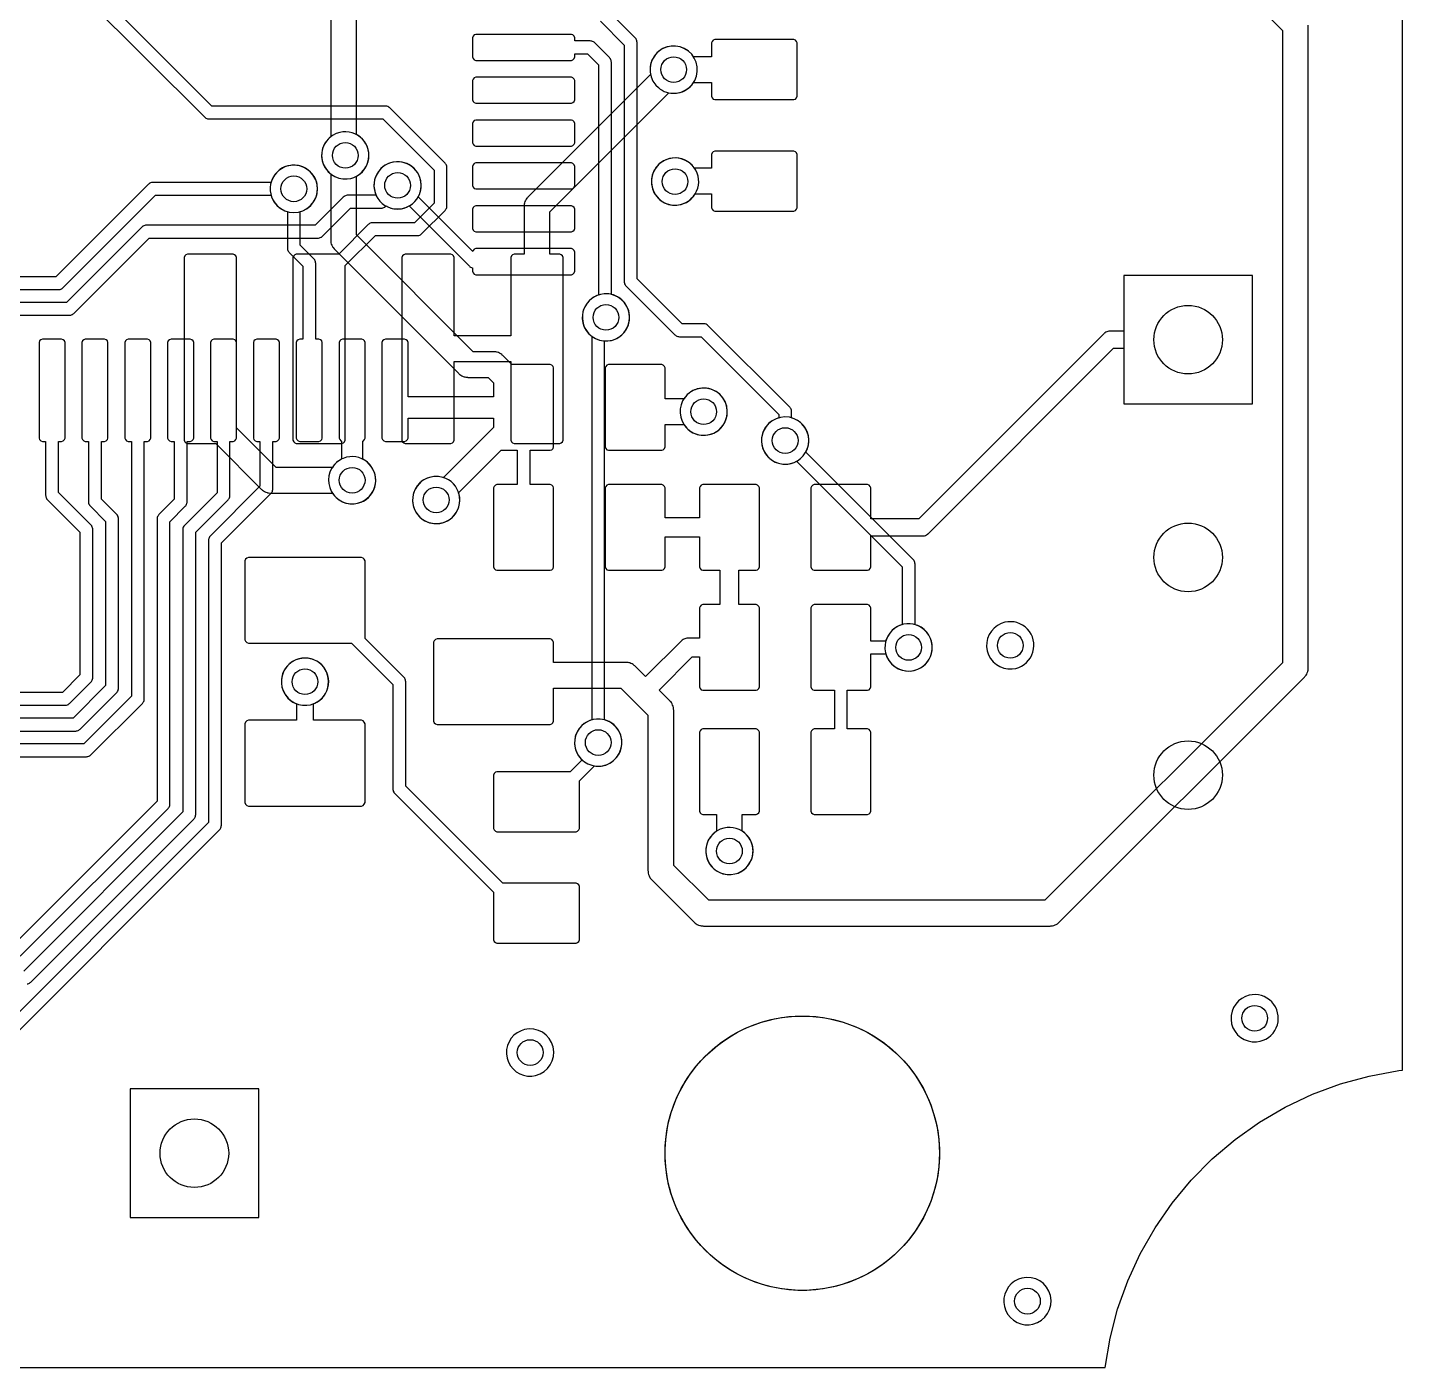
# Model space of a CAD drawing. Header units: millimetres. Extents: x 0 to 36.5, y 0 to 29.
# Drawn here: x 20.46 to 36.5, y 0 to 15.63 of the extents above; entities that cross this region are included whole.
import ezdxf

# ---------------------------------------------------------------- set-up
doc = ezdxf.new("R2010")
doc.units = ezdxf.units.MM

msp = doc.modelspace()

# ---------------------------------------------------------------- linework, layer by layer
at = {"layer": '16_copper'}
for points in [[(21.149, 15.967), (22.53, 14.587), (22.537, 14.581), (22.544, 14.576, 0.072358), (22.564, 14.567), (22.566, 14.567), (22.567, 14.567), (22.573, 14.566), (22.583, 14.565), (24.606, 14.565), (25.205, 13.966), (25.205, 13.581), (24.979, 13.355), (24.49, 13.355), (24.481, 13.354), (24.472, 13.353, 0.072358), (24.452, 13.345), (24.45, 13.343), (24.449, 13.343), (24.445, 13.339), (24.437, 13.333), (24.093, 12.989), (23.599, 12.989), (23.581, 12.981), (23.568, 12.968), (23.56, 12.95), (23.56, 10.818), (23.568, 10.8), (23.581, 10.786), (23.599, 10.779), (24.131, 10.779), (24.149, 10.786), (24.162, 10.8), (24.17, 10.818), (24.17, 12.854), (24.521, 13.205), (25.01, 13.205), (25.019, 13.206), (25.028, 13.207, 0.072358), (25.048, 13.215), (25.05, 13.217), (25.051, 13.217), (25.055, 13.221), (25.063, 13.227), (25.333, 13.497), (25.339, 13.504), (25.344, 13.511, 0.072358), (25.353, 13.531), (25.353, 13.533), (25.353, 13.535), (25.354, 13.54), (25.355, 13.55), (25.355, 13.997), (25.354, 14.006), (25.353, 14.015, 0.072358), (25.345, 14.035), (25.343, 14.037), (25.343, 14.038), (25.339, 14.042), (25.333, 14.05), (24.69, 14.693), (24.683, 14.698), (24.676, 14.704, 0.072358), (24.656, 14.713), (24.654, 14.713), (24.653, 14.713), (24.647, 14.714), (24.637, 14.715), (22.614, 14.715), (21.255, 16.074)], [(17.205, 12.575), (20.826, 12.575), (20.835, 12.576), (20.844, 12.577, 0.072358), (20.864, 12.585), (20.865, 12.587), (20.867, 12.587), (20.871, 12.591), (20.879, 12.597), (21.957, 13.675), (23.305, 13.675), (23.315, 13.644, 1), (23.825, 13.856), (23.805, 13.894, 0.612802), (23.315, 13.856), (23.305, 13.825), (21.926, 13.825), (21.917, 13.824), (21.908, 13.823, 0.072358), (21.888, 13.815), (21.886, 13.813), (21.885, 13.813), (21.881, 13.809), (21.873, 13.803), (20.795, 12.725), (17.174, 12.725)], [(17.33, 12.275), (20.95, 12.275), (20.959, 12.276), (20.968, 12.277, 0.072358), (20.988, 12.285), (20.99, 12.287), (20.991, 12.287), (20.995, 12.291), (21.003, 12.297), (21.881, 13.175), (23.85, 13.175), (23.859, 13.176), (23.868, 13.177, 0.072358), (23.888, 13.185), (23.89, 13.187), (23.891, 13.187), (23.895, 13.191), (23.903, 13.197), (24.231, 13.525), (24.59, 13.525), (24.599, 13.526), (24.608, 13.527, 0.072358), (24.628, 13.535), (24.63, 13.537), (24.631, 13.537), (24.635, 13.541), (24.643, 13.547), (24.646, 13.55), (24.674, 13.535), (24.716, 13.522, 1), (24.844, 14.058), (24.802, 14.065, 0.560027), (24.525, 13.684), (24.53, 13.675), (24.2, 13.675), (24.191, 13.674), (24.182, 13.673, 0.072358), (24.162, 13.665), (24.16, 13.663), (24.159, 13.663), (24.155, 13.659), (24.147, 13.653), (23.819, 13.325), (21.85, 13.325), (21.841, 13.324), (21.832, 13.323, 0.072358), (21.812, 13.315), (21.81, 13.313), (21.809, 13.313), (21.805, 13.309), (21.797, 13.303), (20.919, 12.425), (17.299, 12.425)]]:
    msp.add_lwpolyline(points, format="xyb", dxfattribs=at)
for points in [[(25.419, 10.786), (25.432, 10.8), (25.44, 10.818), (25.44, 11.734), (26.1, 11.734), (26.1, 10.818), (26.108, 10.8), (26.121, 10.786), (26.139, 10.779), (26.671, 10.779), (26.689, 10.786), (26.702, 10.8), (26.71, 10.818), (26.71, 12.95), (26.702, 12.968), (26.689, 12.981), (26.671, 12.989), (26.555, 12.989), (26.555, 13.483), (27.943, 14.871), (27.978, 14.865, 1), (28.022, 15.415), (27.978, 15.415, 0.414214), (27.725, 15.118), (27.731, 15.083), (26.299, 13.651), (26.294, 13.646), (26.289, 13.641, 0.10246), (26.261, 13.587), (26.26, 13.581), (26.257, 13.571), (26.256, 13.551), (26.255, 13.545), (26.255, 12.989), (26.139, 12.989), (26.121, 12.981), (26.108, 12.968), (26.1, 12.95), (26.1, 12.034), (25.44, 12.034), (25.44, 12.95), (25.432, 12.968), (25.419, 12.981), (25.401, 12.989), (24.869, 12.989), (24.851, 12.981), (24.838, 12.968), (24.83, 12.95), (24.83, 10.818), (24.838, 10.8), (24.851, 10.786), (24.869, 10.779), (25.401, 10.779)], [(24.234, 13.872, 1), (24.106, 14.408), (24.064, 14.395, 0.854084), (24.192, 13.865)], [(28.08, 13.566, 1), (27.951, 14.103), (27.91, 14.089, 0.854084), (28.037, 13.559)], [(24.314, 10.082, 1), (24.186, 10.618), (24.144, 10.605, 0.11836), (24.04, 10.529), (24.019, 10.5), (23.362, 10.5), (22.9, 10.962), (22.9, 12.95), (22.892, 12.968), (22.879, 12.981), (22.861, 12.989), (22.329, 12.989), (22.311, 12.981), (22.298, 12.968), (22.29, 12.95), (22.29, 10.818), (22.298, 10.8), (22.311, 10.786), (22.329, 10.779), (22.659, 10.779), (23.194, 10.244), (23.199, 10.239), (23.204, 10.234, 0.10246), (23.258, 10.206), (23.264, 10.205), (23.274, 10.202), (23.294, 10.201), (23.3, 10.2), (24.019, 10.2), (24.04, 10.171, 0.240081), (24.272, 10.075)], [(27.184, 7.022, 0.726543), (27.226, 7.545), (27.195, 7.555), (27.195, 11.975), (27.232, 11.975, 1), (27.188, 12.525), (27.146, 12.518, 0.612801), (27.031, 12.04), (27.045, 12.03), (27.045, 7.555), (27.014, 7.545, 0.854084), (27.142, 7.015)], [(28.414, 10.882, 1), (28.286, 11.418), (28.244, 11.405, 0.854084), (28.372, 10.875)], [(30.804, 8.132, 0.726543), (30.846, 8.655), (30.815, 8.665), (30.815, 9.373), (30.814, 9.382), (30.813, 9.391, 0.072358), (30.805, 9.411), (30.803, 9.413), (30.803, 9.414), (30.799, 9.418), (30.793, 9.426), (29.54, 10.679), (29.555, 10.708, 1), (29.045, 10.919), (29.032, 10.878, 0.612801), (29.406, 10.558), (29.434, 10.573), (30.665, 9.342), (30.665, 8.665), (30.634, 8.655, 0.854084), (30.762, 8.125)], [(25.294, 9.852, 1), (25.166, 10.388), (25.124, 10.375, 0.854084), (25.252, 9.845)], [(31.99, 8.156, 1), (31.861, 8.693), (31.82, 8.679, 0.854084), (31.947, 8.149)], [(23.764, 7.732, 1), (23.636, 8.268), (23.594, 8.255, 0.854084), (23.722, 7.725)], [(28.714, 5.757, 1), (28.586, 6.293), (28.544, 6.28, 0.854084), (28.672, 5.75)], [(34.84, 3.806, 1), (34.711, 4.343), (34.67, 4.329, 0.854084), (34.797, 3.799)], [(26.39, 3.406, 1), (26.261, 3.943), (26.22, 3.929, 0.854084), (26.347, 3.399)], [(32.19, 0.506, 1), (32.061, 1.043), (32.02, 1.029, 0.854084), (32.147, 0.499)]]:
    msp.add_lwpolyline(points, format="xyb", close=True, dxfattribs=at)
for points in [[(34.75, 12.74), (33.25, 12.74), (33.25, 11.24), (34.75, 11.24)], [(23.16, 3.25), (21.66, 3.25), (21.66, 1.75), (23.16, 1.75)]]:
    msp.add_lwpolyline(points, close=True, dxfattribs=at)
at = {"layer": '1_copper'}
for points in [[(24, 17.425), (24, 14.356), (23.991, 14.35, 0.461009), (23.991, 13.93), (24, 13.924), (24, 13.15), (24.001, 13.143), (24.001, 13.136, 0.102461), (24.019, 13.078), (24.022, 13.073), (24.027, 13.064), (24.04, 13.049), (24.044, 13.044), (25.494, 11.594), (25.499, 11.589), (25.504, 11.584, 0.10246), (25.558, 11.556), (25.564, 11.555), (25.574, 11.552), (25.594, 11.551), (25.6, 11.55), (25.838, 11.55), (25.9, 11.488), (25.9, 11.325), (24.902, 11.325), (24.902, 11.957), (24.895, 11.975), (24.881, 11.989), (24.862, 11.997), (24.638, 11.997), (24.619, 11.989), (24.605, 11.975), (24.598, 11.957), (24.598, 10.843), (24.605, 10.825), (24.619, 10.811), (24.638, 10.803), (24.862, 10.803), (24.881, 10.811), (24.895, 10.825), (24.902, 10.843), (24.902, 11.075), (25.9, 11.075), (25.9, 10.967), (25.315, 10.382), (25.294, 10.388, 1), (25.166, 9.852), (25.208, 9.845, 0.509527), (25.498, 10.184), (25.492, 10.205), (25.987, 10.7), (26.175, 10.7), (26.175, 10.3), (25.939, 10.3), (25.921, 10.293), (25.907, 10.279), (25.9, 10.261), (25.9, 9.339), (25.907, 9.321), (25.921, 9.307), (25.939, 9.3), (26.561, 9.3), (26.579, 9.307), (26.593, 9.321), (26.6, 9.339), (26.6, 10.261), (26.593, 10.279), (26.579, 10.293), (26.561, 10.3), (26.325, 10.3), (26.325, 10.7), (26.561, 10.7), (26.579, 10.707), (26.593, 10.721), (26.6, 10.739), (26.6, 11.661), (26.593, 11.679), (26.579, 11.693), (26.561, 11.7), (26.112, 11.7), (26.006, 11.806), (26.001, 11.811), (25.996, 11.816, 0.10246), (25.942, 11.844), (25.936, 11.845), (25.926, 11.848), (25.906, 11.849), (25.9, 11.85), (25.662, 11.85), (24.3, 13.212), (24.3, 13.898), (24.314, 13.905, 0.560026), (24.314, 14.375), (24.3, 14.382), (24.3, 17.425)], [(33.894, 16.804), (35.1, 15.598), (35.1, 8.222), (32.328, 5.45), (28.408, 5.45), (28, 5.858), (28, 7.67), (27.999, 7.677), (27.999, 7.684, 0.102461), (27.981, 7.742), (27.978, 7.747), (27.973, 7.756), (27.96, 7.771), (27.956, 7.776), (27.829, 7.903), (28.216, 8.29), (28.3, 8.29), (28.3, 7.939), (28.307, 7.921), (28.321, 7.907), (28.339, 7.9), (28.961, 7.9), (28.979, 7.907), (28.993, 7.921), (29, 7.939), (29, 8.861), (28.993, 8.879), (28.979, 8.893), (28.961, 8.9), (28.76, 8.9), (28.76, 9.3), (28.961, 9.3), (28.979, 9.307), (28.993, 9.321), (29, 9.339), (29, 10.261), (28.993, 10.279), (28.979, 10.293), (28.961, 10.3), (28.339, 10.3), (28.321, 10.293), (28.307, 10.279), (28.3, 10.261), (28.3, 9.91), (27.9, 9.91), (27.9, 10.261), (27.893, 10.279), (27.879, 10.293), (27.861, 10.3), (27.239, 10.3), (27.221, 10.293), (27.207, 10.279), (27.2, 10.261), (27.2, 9.339), (27.207, 9.321), (27.221, 9.307), (27.239, 9.3), (27.861, 9.3), (27.879, 9.307), (27.893, 9.321), (27.9, 9.339), (27.9, 9.69), (28.3, 9.69), (28.3, 9.339), (28.307, 9.321), (28.321, 9.307), (28.339, 9.3), (28.54, 9.3), (28.54, 8.9), (28.339, 8.9), (28.321, 8.893), (28.307, 8.879), (28.3, 8.861), (28.3, 8.51), (28.17, 8.51), (28.168, 8.51), (28.167, 8.51, 0.119821), (28.117, 8.496), (28.111, 8.492), (28.098, 8.483), (28.095, 8.48), (28.092, 8.478), (27.673, 8.059), (27.551, 8.181), (27.546, 8.186), (27.541, 8.191, 0.10246), (27.487, 8.219), (27.481, 8.22), (27.471, 8.223), (27.451, 8.224), (27.445, 8.225), (26.6, 8.225), (26.6, 8.46), (26.592, 8.478), (26.578, 8.492), (26.56, 8.5), (25.24, 8.5), (25.222, 8.492), (25.208, 8.478), (25.2, 8.46), (25.2, 7.54), (25.208, 7.522), (25.222, 7.508), (25.24, 7.5), (26.56, 7.5), (26.578, 7.508), (26.592, 7.522), (26.6, 7.54), (26.6, 7.925), (27.383, 7.925), (27.7, 7.608), (27.7, 5.796), (27.701, 5.789), (27.701, 5.782, 0.102461), (27.719, 5.723), (27.722, 5.719), (27.727, 5.709), (27.74, 5.694), (27.744, 5.69), (28.24, 5.194), (28.245, 5.189), (28.25, 5.184, 0.10246), (28.304, 5.156), (28.31, 5.155), (28.32, 5.152), (28.34, 5.151), (28.346, 5.15), (32.39, 5.15), (32.397, 5.151), (32.404, 5.151, 0.102461), (32.462, 5.169), (32.467, 5.172), (32.476, 5.177), (32.491, 5.19), (32.496, 5.194), (35.356, 8.054), (35.361, 8.059), (35.366, 8.064, 0.10246), (35.394, 8.118), (35.395, 8.124), (35.398, 8.134), (35.399, 8.154), (35.4, 8.16), (35.4, 15.66)], [(27.146, 15.704), (27.423, 15.427), (27.423, 12.669), (27.424, 12.66), (27.425, 12.651, 0.072358), (27.433, 12.631), (27.434, 12.63), (27.435, 12.628), (27.439, 12.624), (27.445, 12.616), (28.014, 12.047), (28.021, 12.041), (28.028, 12.036, 0.072358), (28.048, 12.027), (28.05, 12.027), (28.052, 12.027), (28.057, 12.026), (28.067, 12.025), (28.319, 12.025), (29.225, 11.119), (29.225, 11.078), (29.194, 11.068, 0.854084), (29.322, 10.538), (29.364, 10.545, 0.726543), (29.406, 11.068), (29.375, 11.078), (29.375, 11.15), (29.374, 11.159), (29.373, 11.168, 0.072358), (29.365, 11.188), (29.363, 11.19), (29.363, 11.191), (29.359, 11.195), (29.353, 11.203), (28.403, 12.153), (28.396, 12.159), (28.389, 12.164, 0.072358), (28.369, 12.173), (28.367, 12.173), (28.365, 12.173), (28.36, 12.174), (28.35, 12.175), (28.098, 12.175), (27.573, 12.7), (27.573, 15.458), (27.572, 15.467), (27.571, 15.476, 0.072358), (27.562, 15.496), (27.561, 15.498), (27.561, 15.499), (27.557, 15.503), (27.551, 15.511), (27.251, 15.811)], [(16.3, 7.125), (21.15, 7.125), (21.159, 7.126), (21.168, 7.127, 0.072358), (21.188, 7.135), (21.19, 7.137), (21.191, 7.137), (21.195, 7.141), (21.203, 7.147), (21.803, 7.747), (21.809, 7.754), (21.814, 7.761, 0.072358), (21.823, 7.781), (21.823, 7.783), (21.823, 7.785), (21.824, 7.79), (21.825, 7.8), (21.825, 10.803), (21.862, 10.803), (21.881, 10.811), (21.895, 10.825), (21.902, 10.843), (21.902, 11.957), (21.895, 11.975), (21.881, 11.989), (21.862, 11.997), (21.638, 11.997), (21.619, 11.989), (21.605, 11.975), (21.598, 11.957), (21.598, 10.843), (21.605, 10.825), (21.619, 10.811), (21.638, 10.803), (21.675, 10.803), (21.675, 7.831), (21.119, 7.275), (16.331, 7.275)], [(16.424, 7.425), (21.026, 7.425), (21.035, 7.426), (21.044, 7.427, 0.072358), (21.064, 7.435), (21.065, 7.437), (21.067, 7.437), (21.071, 7.441), (21.079, 7.447), (21.503, 7.871), (21.509, 7.879), (21.514, 7.886, 0.072358), (21.523, 7.906), (21.523, 7.907), (21.523, 7.909), (21.524, 7.914), (21.525, 7.924), (21.525, 9.9), (21.524, 9.909), (21.523, 9.918, 0.072358), (21.515, 9.938), (21.513, 9.94), (21.513, 9.941), (21.509, 9.945), (21.503, 9.953), (21.325, 10.131), (21.325, 10.803), (21.362, 10.803), (21.381, 10.811), (21.395, 10.825), (21.402, 10.843), (21.402, 11.957), (21.395, 11.975), (21.381, 11.989), (21.362, 11.997), (21.138, 11.997), (21.119, 11.989), (21.105, 11.975), (21.098, 11.957), (21.098, 10.843), (21.105, 10.825), (21.119, 10.811), (21.138, 10.803), (21.175, 10.803), (21.175, 10.1), (21.176, 10.091), (21.177, 10.082, 0.072358), (21.185, 10.062), (21.187, 10.06), (21.187, 10.059), (21.191, 10.055), (21.197, 10.047), (21.375, 9.869), (21.375, 7.955), (20.995, 7.575), (16.455, 7.575)], [(16.549, 7.725), (20.901, 7.725), (20.911, 7.726), (20.92, 7.727, 0.072358), (20.94, 7.735), (20.941, 7.737), (20.942, 7.737), (20.947, 7.741), (20.954, 7.747), (21.203, 7.996), (21.209, 8.003), (21.214, 8.01, 0.072358), (21.223, 8.03), (21.223, 8.032), (21.223, 8.033), (21.224, 8.039), (21.225, 8.049), (21.225, 9.776), (21.224, 9.785), (21.223, 9.794, 0.072358), (21.215, 9.814), (21.213, 9.815), (21.213, 9.817), (21.209, 9.821), (21.203, 9.829), (20.825, 10.207), (20.825, 10.803), (20.862, 10.803), (20.881, 10.811), (20.895, 10.825), (20.902, 10.843), (20.902, 11.957), (20.895, 11.975), (20.881, 11.989), (20.862, 11.997), (20.638, 11.997), (20.619, 11.989), (20.605, 11.975), (20.598, 11.957), (20.598, 10.843), (20.605, 10.825), (20.619, 10.811), (20.638, 10.803), (20.675, 10.803), (20.675, 10.176), (20.676, 10.167), (20.677, 10.158, 0.072358), (20.685, 10.138), (20.687, 10.136), (20.687, 10.135), (20.691, 10.131), (20.697, 10.123), (21.075, 9.745), (21.075, 8.08), (20.87, 7.875), (16.58, 7.875)], [(19.945, 3.515), (22.703, 6.273), (22.709, 6.28), (22.714, 6.287, 0.072358), (22.723, 6.307), (22.723, 6.309), (22.723, 6.31), (22.724, 6.316), (22.725, 6.326), (22.725, 9.619), (23.303, 10.197), (23.309, 10.204), (23.314, 10.211, 0.072358), (23.323, 10.231), (23.323, 10.233), (23.323, 10.235), (23.324, 10.24), (23.325, 10.25), (23.325, 10.803), (23.362, 10.803), (23.381, 10.811), (23.395, 10.825), (23.402, 10.843), (23.402, 11.957), (23.395, 11.975), (23.381, 11.989), (23.362, 11.997), (23.138, 11.997), (23.119, 11.989), (23.105, 11.975), (23.098, 11.957), (23.098, 10.843), (23.105, 10.825), (23.119, 10.811), (23.138, 10.803), (23.175, 10.803), (23.175, 10.281), (22.597, 9.703), (22.591, 9.696), (22.586, 9.689, 0.072358), (22.577, 9.669), (22.577, 9.667), (22.577, 9.665), (22.576, 9.66), (22.575, 9.65), (22.575, 6.357), (19.817, 3.599)], [(20.379, 4.797), (22.103, 6.521), (22.109, 6.529), (22.114, 6.536, 0.072358), (22.123, 6.556), (22.123, 6.557), (22.123, 6.559), (22.124, 6.564), (22.125, 6.574), (22.125, 9.867), (22.303, 10.046), (22.309, 10.053), (22.314, 10.06, 0.072358), (22.323, 10.08), (22.323, 10.082), (22.323, 10.083), (22.324, 10.089), (22.325, 10.099), (22.325, 10.803), (22.362, 10.803), (22.381, 10.811), (22.395, 10.825), (22.402, 10.843), (22.402, 11.957), (22.395, 11.975), (22.381, 11.989), (22.362, 11.997), (22.138, 11.997), (22.119, 11.989), (22.105, 11.975), (22.098, 11.957), (22.098, 10.843), (22.105, 10.825), (22.119, 10.811), (22.138, 10.803), (22.175, 10.803), (22.175, 10.13), (21.997, 9.952), (21.991, 9.944), (21.986, 9.937, 0.072358), (21.977, 9.917), (21.977, 9.915), (21.977, 9.914), (21.976, 9.908), (21.975, 9.899), (21.975, 6.605), (20.295, 4.925)], [(20.459, 4.476), (20.468, 4.477, 0.072358), (20.488, 4.485), (20.49, 4.487), (20.491, 4.487), (20.495, 4.491), (20.503, 4.497), (22.403, 6.397), (22.409, 6.404), (22.414, 6.411, 0.072358), (22.423, 6.431), (22.423, 6.433), (22.423, 6.435), (22.424, 6.44), (22.425, 6.45), (22.425, 9.743), (22.803, 10.121), (22.809, 10.129), (22.814, 10.136, 0.072358), (22.823, 10.156), (22.823, 10.157), (22.823, 10.159), (22.824, 10.164), (22.825, 10.174), (22.825, 10.803), (22.862, 10.803), (22.881, 10.811), (22.895, 10.825), (22.902, 10.843), (22.902, 11.957), (22.895, 11.975), (22.881, 11.989), (22.862, 11.997), (22.638, 11.997), (22.619, 11.989), (22.605, 11.975), (22.598, 11.957), (22.598, 10.843), (22.605, 10.825), (22.619, 10.811), (22.638, 10.803), (22.675, 10.803), (22.675, 10.205), (22.297, 9.827), (22.291, 9.82), (22.286, 9.813, 0.072358), (22.277, 9.793), (22.277, 9.791), (22.277, 9.79), (22.276, 9.784), (22.275, 9.774), (22.275, 6.481), (20.419, 4.625)]]:
    msp.add_lwpolyline(points, format="xyb", dxfattribs=at)
for points in [[(27.274, 11.982, 0.788334), (27.274, 12.518), (27.273, 12.518), (27.273, 15.228), (27.272, 15.237), (27.271, 15.246, 0.072358), (27.262, 15.266), (27.261, 15.267), (27.261, 15.269), (27.257, 15.273), (27.251, 15.281), (27.079, 15.453), (27.071, 15.459), (27.064, 15.464, 0.072358), (27.044, 15.473), (27.043, 15.473), (27.041, 15.473), (27.036, 15.474), (27.026, 15.475), (26.847, 15.475), (26.847, 15.512), (26.839, 15.531), (26.825, 15.545), (26.807, 15.552), (25.693, 15.552), (25.675, 15.545), (25.661, 15.531), (25.653, 15.512), (25.653, 15.288), (25.661, 15.269), (25.675, 15.255), (25.693, 15.248), (26.807, 15.248), (26.825, 15.255), (26.839, 15.269), (26.847, 15.288), (26.847, 15.325), (26.995, 15.325), (27.123, 15.197), (27.123, 12.511), (27.104, 12.505, 0.854084), (27.232, 11.975)], [(29.419, 14.797), (29.433, 14.811), (29.44, 14.829), (29.44, 15.451), (29.433, 15.469), (29.419, 15.483), (29.401, 15.49), (28.479, 15.49), (28.461, 15.483), (28.447, 15.469), (28.44, 15.451), (28.44, 15.29), (28.231, 15.29), (28.21, 15.319, 1), (27.79, 14.961), (27.821, 14.93, 0.414214), (28.21, 14.961), (28.231, 14.99), (28.44, 14.99), (28.44, 14.829), (28.447, 14.811), (28.461, 14.797), (28.479, 14.79), (29.401, 14.79)], [(29.419, 13.497), (29.433, 13.511), (29.44, 13.529), (29.44, 14.151), (29.433, 14.169), (29.419, 14.183), (29.401, 14.19), (28.479, 14.19), (28.461, 14.183), (28.447, 14.169), (28.44, 14.151), (28.44, 13.99), (28.242, 13.99), (28.225, 14.014, 1), (27.806, 13.655), (27.836, 13.625, 0.460534), (28.25, 13.69), (28.44, 13.69), (28.44, 13.529), (28.447, 13.511), (28.461, 13.497), (28.479, 13.49), (29.401, 13.49)], [(23.881, 10.811), (23.895, 10.825), (23.902, 10.843), (23.902, 11.957), (23.895, 11.975), (23.881, 11.989), (23.862, 11.997), (23.825, 11.997), (23.825, 12.88), (23.824, 12.889), (23.823, 12.898, 0.072358), (23.815, 12.918), (23.813, 12.92), (23.813, 12.921), (23.809, 12.925), (23.803, 12.933), (23.645, 13.091), (23.645, 13.485), (23.676, 13.495, 1), (23.464, 14.005), (23.426, 13.985, 0.612802), (23.464, 13.495), (23.495, 13.485), (23.495, 13.06), (23.496, 13.051), (23.497, 13.042, 0.072358), (23.505, 13.022), (23.507, 13.02), (23.507, 13.019), (23.511, 13.015), (23.517, 13.007), (23.675, 12.849), (23.675, 11.997), (23.638, 11.997), (23.619, 11.989), (23.605, 11.975), (23.598, 11.957), (23.598, 10.843), (23.605, 10.825), (23.619, 10.811), (23.638, 10.803), (23.862, 10.803)], [(26.825, 12.755), (26.839, 12.769), (26.847, 12.788), (26.847, 13.012), (26.839, 13.031), (26.825, 13.045), (26.807, 13.052), (25.693, 13.052), (25.675, 13.045), (25.661, 13.031), (25.656, 13.02), (25.02, 13.656), (25.035, 13.684, 1), (24.525, 13.896), (24.512, 13.854, 0.612801), (24.886, 13.535), (24.914, 13.55), (25.617, 12.847), (25.624, 12.841), (25.631, 12.836, 0.072358), (25.651, 12.827), (25.653, 12.827), (25.653, 12.827), (25.653, 12.788), (25.661, 12.769), (25.675, 12.755), (25.693, 12.748), (26.807, 12.748)], [(30.279, 9.307), (30.293, 9.321), (30.3, 9.339), (30.3, 9.7), (30.9, 9.7), (30.907, 9.701), (30.914, 9.701, 0.125733), (30.96, 9.72), (30.967, 9.726), (30.968, 9.727), (30.969, 9.728), (30.971, 9.729), (33.131, 11.89), (33.25, 11.89), (33.25, 11.24), (34.75, 11.24), (34.75, 12.74), (33.25, 12.74), (33.25, 12.09), (33.09, 12.09), (33.083, 12.089), (33.076, 12.089, 0.125733), (33.03, 12.07), (33.023, 12.064), (33.022, 12.063), (33.021, 12.062), (33.019, 12.061), (30.859, 9.9), (30.3, 9.9), (30.3, 10.261), (30.293, 10.279), (30.279, 10.293), (30.261, 10.3), (29.639, 10.3), (29.621, 10.293), (29.607, 10.279), (29.6, 10.261), (29.6, 9.339), (29.607, 9.321), (29.621, 9.307), (29.639, 9.3), (30.261, 9.3)], [(24.314, 10.082, 0.668177), (24.394, 10.585), (24.375, 10.595), (24.375, 10.808), (24.381, 10.811), (24.395, 10.825), (24.402, 10.843), (24.402, 11.957), (24.395, 11.975), (24.381, 11.989), (24.362, 11.997), (24.138, 11.997), (24.119, 11.989), (24.105, 11.975), (24.098, 11.957), (24.098, 10.843), (24.105, 10.825), (24.119, 10.811), (24.125, 10.808), (24.125, 10.595), (24.106, 10.585, 0.788337), (24.272, 10.075)], [(27.879, 10.707), (27.893, 10.721), (27.9, 10.739), (27.9, 11), (28.119, 11), (28.14, 10.971, 1), (28.56, 11.329), (28.529, 11.36, 0.414214), (28.14, 11.329), (28.119, 11.3), (27.9, 11.3), (27.9, 11.661), (27.893, 11.679), (27.879, 11.693), (27.861, 11.7), (27.239, 11.7), (27.221, 11.693), (27.207, 11.679), (27.2, 11.661), (27.2, 10.739), (27.207, 10.721), (27.221, 10.707), (27.239, 10.7), (27.861, 10.7)], [(26.879, 4.957), (26.893, 4.971), (26.9, 4.989), (26.9, 5.611), (26.893, 5.629), (26.879, 5.643), (26.861, 5.65), (26.006, 5.65), (24.875, 6.781), (24.875, 8), (24.874, 8.009), (24.873, 8.018, 0.072358), (24.865, 8.038), (24.863, 8.04), (24.863, 8.041), (24.859, 8.045), (24.853, 8.053), (24.4, 8.506), (24.4, 9.41), (24.392, 9.428), (24.378, 9.442), (24.36, 9.45), (23.04, 9.45), (23.022, 9.442), (23.008, 9.428), (23, 9.41), (23, 8.49), (23.008, 8.472), (23.022, 8.458), (23.04, 8.45), (24.244, 8.45), (24.725, 7.969), (24.725, 6.75), (24.726, 6.741), (24.727, 6.732, 0.072358), (24.735, 6.712), (24.737, 6.71), (24.737, 6.709), (24.741, 6.705), (24.747, 6.697), (25.9, 5.544), (25.9, 4.989), (25.907, 4.971), (25.921, 4.957), (25.939, 4.95), (26.861, 4.95)], [(30.279, 6.457), (30.293, 6.471), (30.3, 6.489), (30.3, 7.411), (30.293, 7.429), (30.279, 7.443), (30.261, 7.45), (30.025, 7.45), (30.025, 7.9), (30.261, 7.9), (30.279, 7.907), (30.293, 7.921), (30.3, 7.939), (30.3, 8.325), (30.475, 8.325), (30.485, 8.294, 1), (30.995, 8.506), (30.975, 8.544, 0.612802), (30.485, 8.506), (30.475, 8.475), (30.3, 8.475), (30.3, 8.861), (30.293, 8.879), (30.279, 8.893), (30.261, 8.9), (29.639, 8.9), (29.621, 8.893), (29.607, 8.879), (29.6, 8.861), (29.6, 7.939), (29.607, 7.921), (29.621, 7.907), (29.639, 7.9), (29.875, 7.9), (29.875, 7.45), (29.639, 7.45), (29.621, 7.443), (29.607, 7.429), (29.6, 7.411), (29.6, 6.489), (29.607, 6.471), (29.621, 6.457), (29.639, 6.45), (30.261, 6.45)], [(31.99, 8.156, 1), (31.861, 8.693), (31.82, 8.679, 0.854084), (31.947, 8.149)], [(24.378, 6.558), (24.392, 6.572), (24.4, 6.59), (24.4, 7.51), (24.392, 7.528), (24.378, 7.542), (24.36, 7.55), (23.8, 7.55), (23.8, 7.743), (23.806, 7.745, 1), (23.594, 8.255), (23.556, 8.235, 0.612802), (23.594, 7.745), (23.6, 7.743), (23.6, 7.55), (23.04, 7.55), (23.022, 7.542), (23.008, 7.528), (23, 7.51), (23, 6.59), (23.008, 6.572), (23.022, 6.558), (23.04, 6.55), (24.36, 6.55)], [(26.879, 6.257), (26.893, 6.271), (26.9, 6.289), (26.9, 6.844), (27.075, 7.019), (27.098, 7.015, 1), (27.142, 7.565), (27.098, 7.565, 0.612798), (26.91, 7.111), (26.933, 7.089), (26.794, 6.95), (25.939, 6.95), (25.921, 6.943), (25.907, 6.929), (25.9, 6.911), (25.9, 6.289), (25.907, 6.271), (25.921, 6.257), (25.939, 6.25), (26.861, 6.25)], [(28.714, 5.757, 0.612801), (28.829, 6.235), (28.8, 6.256), (28.8, 6.45), (28.961, 6.45), (28.979, 6.457), (28.993, 6.471), (29, 6.489), (29, 7.411), (28.993, 7.429), (28.979, 7.443), (28.961, 7.45), (28.339, 7.45), (28.321, 7.443), (28.307, 7.429), (28.3, 7.411), (28.3, 6.489), (28.307, 6.471), (28.321, 6.457), (28.339, 6.45), (28.5, 6.45), (28.5, 6.256), (28.471, 6.235, 0.726545), (28.672, 5.75)], [(34.84, 3.806, 1), (34.711, 4.343), (34.67, 4.329, 0.854084), (34.797, 3.799)], [(26.39, 3.406, 1), (26.261, 3.943), (26.22, 3.929, 0.854084), (26.347, 3.399)], [(32.19, 0.506, 1), (32.061, 1.043), (32.02, 1.029, 0.854084), (32.147, 0.499)]]:
    msp.add_lwpolyline(points, format="xyb", close=True, dxfattribs=at)
for points in [[(26.825, 14.755), (26.839, 14.769), (26.847, 14.788), (26.847, 15.012), (26.839, 15.031), (26.825, 15.045), (26.807, 15.052), (25.693, 15.052), (25.675, 15.045), (25.661, 15.031), (25.653, 15.012), (25.653, 14.788), (25.661, 14.769), (25.675, 14.755), (25.693, 14.748), (26.807, 14.748)], [(26.825, 14.255), (26.839, 14.269), (26.847, 14.288), (26.847, 14.512), (26.839, 14.531), (26.825, 14.545), (26.807, 14.552), (25.693, 14.552), (25.675, 14.545), (25.661, 14.531), (25.653, 14.512), (25.653, 14.288), (25.661, 14.269), (25.675, 14.255), (25.693, 14.248), (26.807, 14.248)], [(26.825, 13.755), (26.839, 13.769), (26.847, 13.788), (26.847, 14.012), (26.839, 14.031), (26.825, 14.045), (26.807, 14.052), (25.693, 14.052), (25.675, 14.045), (25.661, 14.031), (25.653, 14.012), (25.653, 13.788), (25.661, 13.769), (25.675, 13.755), (25.693, 13.748), (26.807, 13.748)], [(26.825, 13.255), (26.839, 13.269), (26.847, 13.288), (26.847, 13.512), (26.839, 13.531), (26.825, 13.545), (26.807, 13.552), (25.693, 13.552), (25.675, 13.545), (25.661, 13.531), (25.653, 13.512), (25.653, 13.288), (25.661, 13.269), (25.675, 13.255), (25.693, 13.248), (26.807, 13.248)], [(23.16, 3.25), (21.66, 3.25), (21.66, 1.75), (23.16, 1.75)]]:
    msp.add_lwpolyline(points, close=True, dxfattribs=at)
at = {"layer": 'drills_NPTH'}
msp.add_circle((29.5, 2.5), 1.6, dxfattribs=at)
at = {"layer": 'drills_PTH'}
for centre in [(34, 11.99), (34, 9.45), (34, 6.91), (22.41, 2.5)]:
    msp.add_circle(centre, 0.4, dxfattribs=at)
at = {"layer": 'drills_via_1_16'}
for centre in [(28, 15.14), (24.17, 14.14), (28.016, 13.834), (23.57, 13.75), (24.78, 13.79), (27.21, 12.25), (28.35, 11.15), (29.3, 10.813), (24.25, 10.35), (25.23, 10.12), (30.74, 8.4), (31.926, 8.424), (23.7, 8), (27.12, 7.29), (28.65, 6.025), (34.776, 4.074), (26.326, 3.674), (32.126, 0.774)]:
    msp.add_circle(centre, 0.15, dxfattribs=at)
at = {"layer": 'holes'}
msp.add_lwpolyline([(31.1, 2.448), (31.093, 2.343), (31.079, 2.239), (31.059, 2.136), (31.032, 2.035), (30.998, 1.936), (30.958, 1.839), (30.912, 1.745), (30.859, 1.655), (30.801, 1.568), (30.737, 1.484), (30.668, 1.406), (30.594, 1.332), (30.516, 1.263), (30.432, 1.199), (30.345, 1.141), (30.255, 1.088), (30.161, 1.042), (30.064, 1.002), (29.965, 0.968), (29.864, 0.941), (29.761, 0.921), (29.657, 0.907), (29.552, 0.9), (29.448, 0.9), (29.343, 0.907), (29.239, 0.921), (29.136, 0.941), (29.035, 0.968), (28.936, 1.002), (28.839, 1.042), (28.745, 1.088), (28.655, 1.141), (28.568, 1.199), (28.484, 1.263), (28.406, 1.332), (28.332, 1.406), (28.263, 1.484), (28.199, 1.568), (28.141, 1.655), (28.088, 1.745), (28.042, 1.839), (28.002, 1.936), (27.968, 2.035), (27.941, 2.136), (27.921, 2.239), (27.907, 2.343), (27.9, 2.448), (27.9, 2.552), (27.907, 2.657), (27.921, 2.761), (27.941, 2.864), (27.968, 2.965), (28.002, 3.064), (28.042, 3.161), (28.088, 3.255), (28.141, 3.345), (28.199, 3.432), (28.263, 3.516), (28.332, 3.594), (28.406, 3.668), (28.484, 3.737), (28.568, 3.801), (28.655, 3.859), (28.745, 3.912), (28.839, 3.958), (28.936, 3.998), (29.035, 4.032), (29.136, 4.059), (29.239, 4.079), (29.343, 4.093), (29.448, 4.1), (29.552, 4.1), (29.657, 4.093), (29.761, 4.079), (29.864, 4.059), (29.965, 4.032), (30.064, 3.998), (30.161, 3.958), (30.255, 3.912), (30.345, 3.859), (30.432, 3.801), (30.516, 3.737), (30.594, 3.668), (30.668, 3.594), (30.737, 3.516), (30.801, 3.432), (30.859, 3.345), (30.912, 3.255), (30.958, 3.161), (30.998, 3.064), (31.032, 2.965), (31.059, 2.864), (31.079, 2.761), (31.093, 2.657), (31.1, 2.552), (31.1, 2.448)], close=True, dxfattribs=at)
at = {"layer": 'outline'}
msp.add_lwpolyline([(4, 0), (33.031, 0), (33.09, 0.344), (33.178, 0.682), (33.296, 1.01), (33.442, 1.327), (33.615, 1.63), (33.813, 1.917), (34.036, 2.186), (34.281, 2.434), (34.547, 2.66), (34.832, 2.862), (35.133, 3.038), (35.449, 3.187), (35.776, 3.308), (36.112, 3.4), (36.456, 3.463), (36.5, 3.469), (36.5, 25.531)], dxfattribs=at)

doc.saveas('drawing.dxf')
